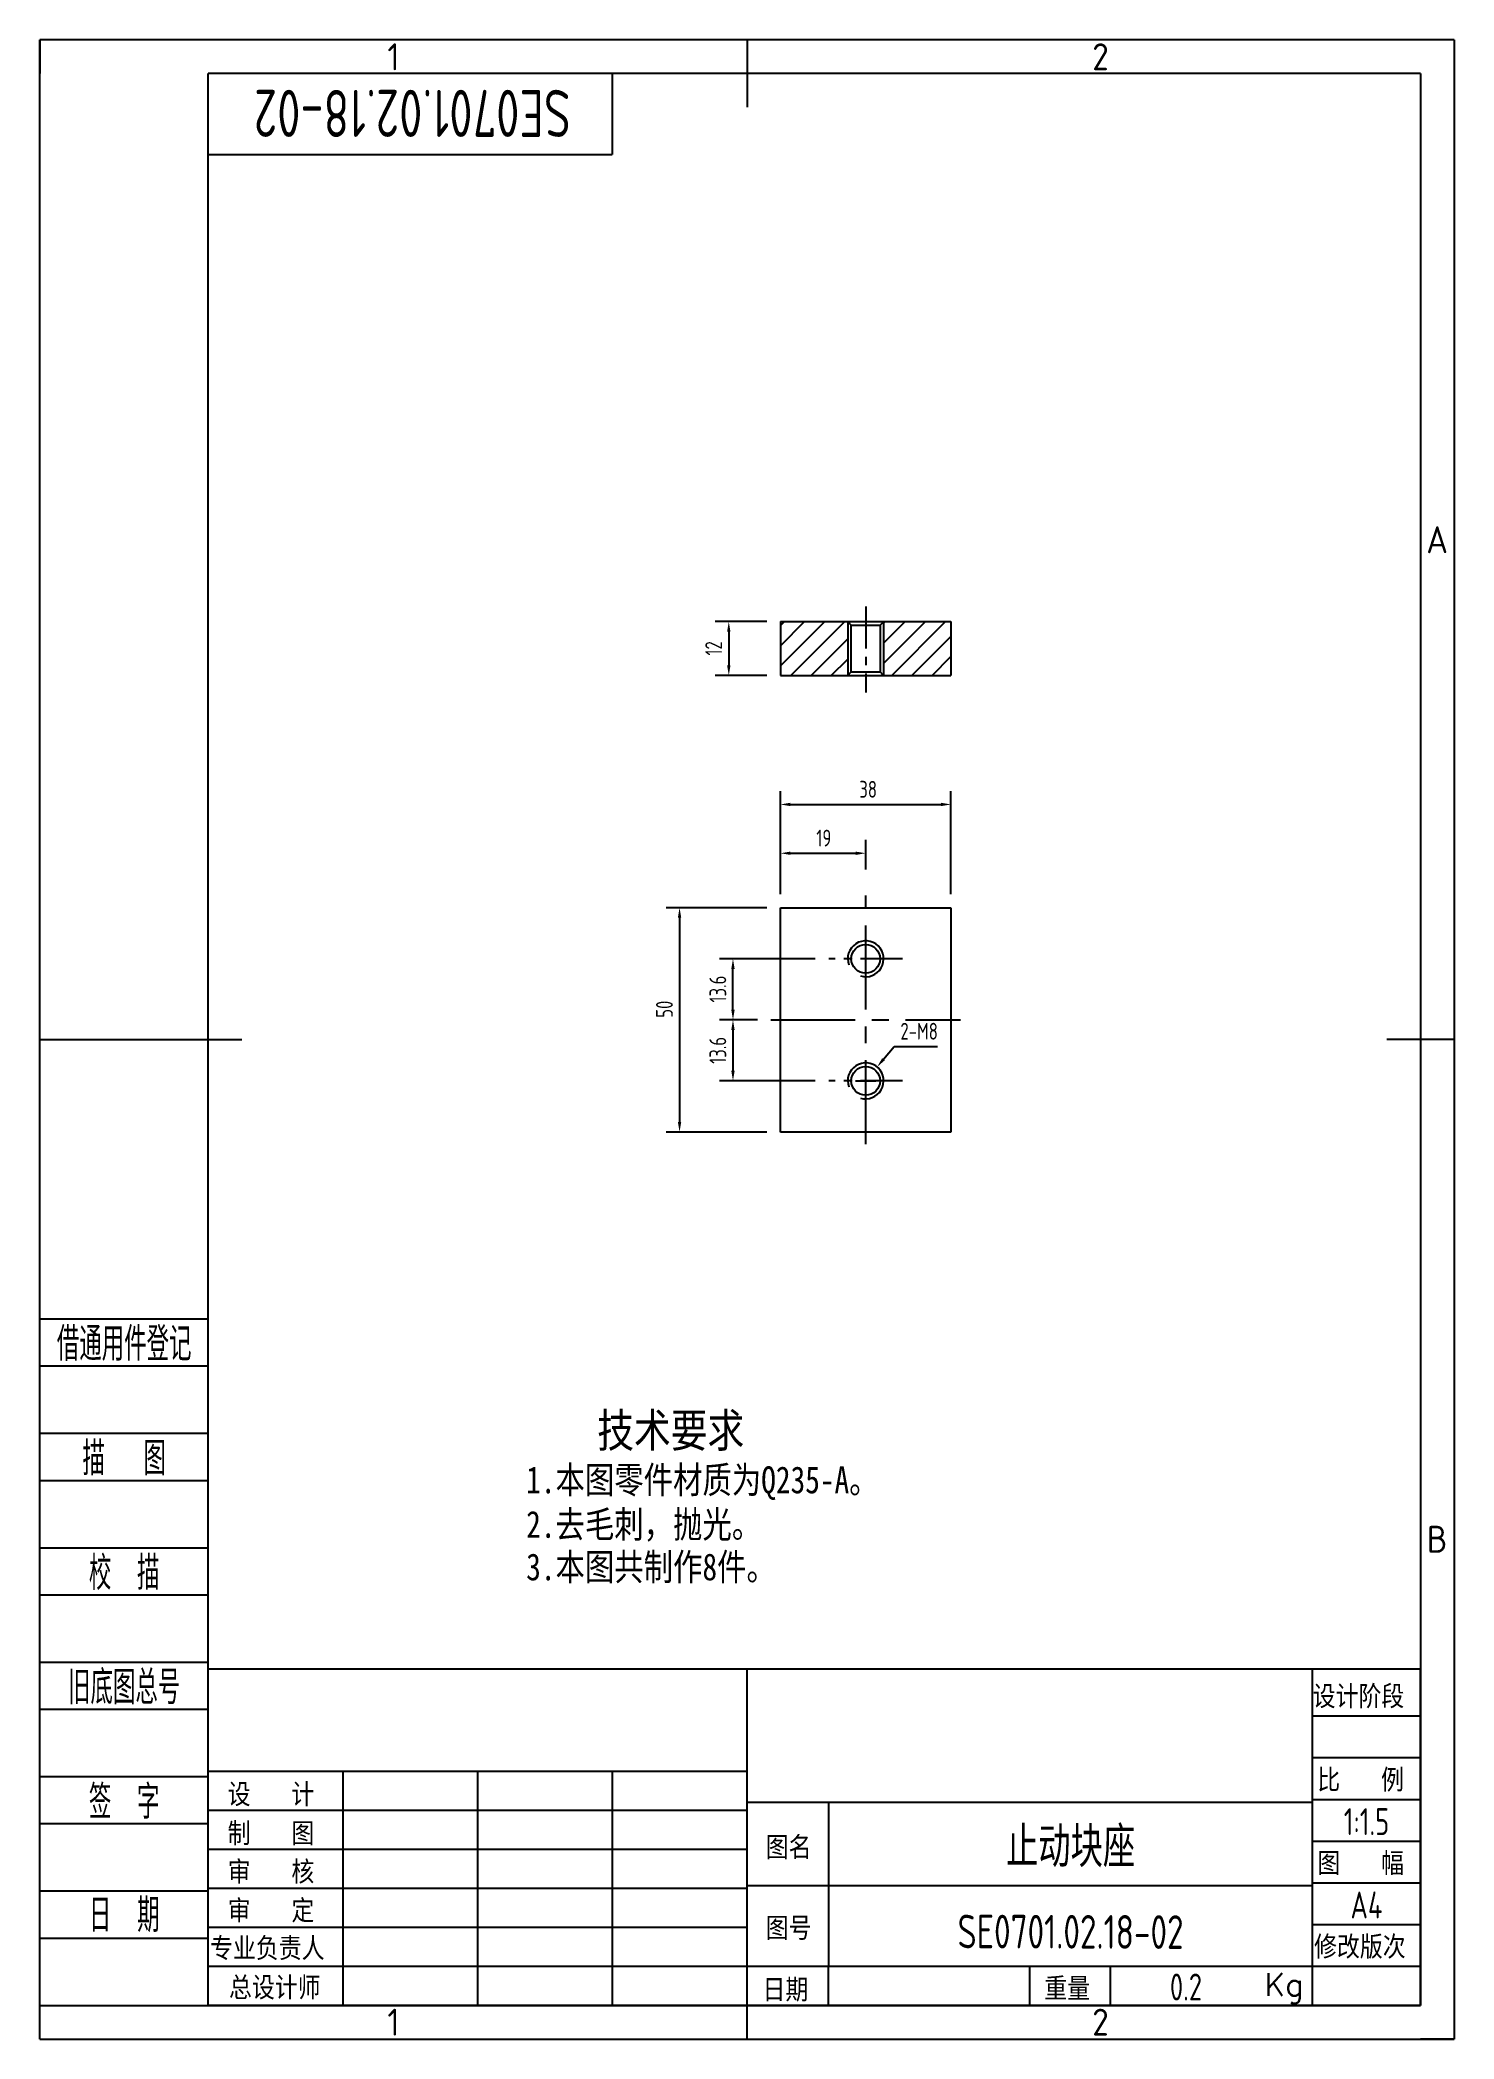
# Model space of a CAD drawing. Header units: millimetres. Extents: x -38 to 278, y -8 to 438.
import ezdxf
from ezdxf.enums import TextEntityAlignment as Align

# ---------------------------------------------------------------- set-up
doc = ezdxf.new("R2010")
doc.units = ezdxf.units.MM
doc.header["$LTSCALE"] = 15
doc.linetypes.add('CENTER', pattern=[2, 1.25, -0.25, 0.25, -0.25])
doc.layers.get('0').update_dxf_attribs({"color": 2})
for name, color, linetype in [('1轮廓实线层', 2, 'Continuous'), ('2细线层', 3, 'Continuous'), ('3中心线层', 1, 'CENTER'), ('5剖面线层', 243, 'Continuous'), ('6文字层', 3, 'Continuous'), ('7标注层', 4, 'Continuous'), ('图框层', 7, 'Continuous')]:
    doc.layers.add(name, color=color, linetype=linetype)
doc.styles.add('H', font='txt.shx', dxfattribs={"width": 0.8, "bigfont": 'hzfs.shx'})
doc.styles.add('PC_TEXTSTYLE', font='isocp.shx', dxfattribs={"width": 0.8, "bigfont": 'hzfs.shx'})
doc.styles.add('SYSTEM1', font='SIMKAI.TTF', dxfattribs={"width": 0.75})
doc.dimstyles.new('TH_GBDIM', dxfattribs={"dimscale": 1.5, "dimtxt": 2.5, "dimasz": 1.5, "dimexe": 2, "dimexo": 2, "dimgap": 1, "dimtad": 1, "dimdec": 1, "dimzin": 12, "dimdsep": 46, "dimtxsty": 'PC_TEXTSTYLE', "dimcen": 1.5, "dimclrd": 4, "dimclre": 4, "dimclrt": 3, "dimadec": 0, "dimazin": 0, "dimtfac": 0.714286, "dimtdec": 1, "dimtmove": 0, "dimatfit": 3, "dimfxl": 0, "dimtzin": 0, "dimlwd": -1, "dimlwe": -1, "dimarcsym": 0})

# ---------------------------------------------------------------- blocks, each defined once
blk = doc.blocks.new('*D7')
at = {"layer": '7标注层', "color": 4}
for p, q in [((127.44, 247.63), (127.44, 270.63)), ((129.69, 267.63), (163.19, 267.63)), ((165.44, 247.63), (165.44, 270.63))]:
    blk.add_line(p, q, dxfattribs=at)
for points in [[(129.69, 268.01), (129.69, 267.26), (127.44, 267.63)], [(163.19, 268.01), (163.19, 267.26), (165.44, 267.63)]]:
    blk.add_solid(points, dxfattribs=at)
at = {"layer": 'Defpoints', "color": 0}
for p in [(165.44, 267.63), (127.44, 244.63), (165.44, 244.63)]:
    blk.add_point(p, dxfattribs=at)
at = {"layer": '7标注层', "color": 3, "insert": (146.99, 271.01), "char_height": 3.75, "attachment_point": 5, "style": 'PC_TEXTSTYLE'}
blk.add_mtext('38', dxfattribs=at)
blk = doc.blocks.new('*D6')
at = {"layer": '7标注层', "color": 4}
for p, q in [((127.44, 247.63), (127.44, 259.76)), ((146.44, 253.11), (146.44, 259.76)), ((129.69, 256.76), (144.19, 256.76))]:
    blk.add_line(p, q, dxfattribs=at)
for points in [[(129.69, 257.13), (129.69, 256.38), (127.44, 256.76)], [(144.19, 257.13), (144.19, 256.38), (146.44, 256.76)]]:
    blk.add_solid(points, dxfattribs=at)
at = {"layer": 'Defpoints', "color": 0}
for p in [(146.44, 256.76), (146.44, 250.11), (127.44, 244.63)]:
    blk.add_point(p, dxfattribs=at)
at = {"layer": '7标注层', "color": 3, "insert": (137.11, 260.13), "char_height": 3.75, "attachment_point": 5, "style": 'PC_TEXTSTYLE'}
blk.add_mtext('19', dxfattribs=at)
blk = doc.blocks.new('*D9')
at = {"layer": '7标注层', "color": 4}
for p, q in [((124.44, 244.63), (101.97, 244.63)), ((104.97, 242.38), (104.97, 196.88)), ((124.44, 194.63), (101.97, 194.63))]:
    blk.add_line(p, q, dxfattribs=at)
for points in [[(104.6, 242.38), (105.35, 242.38), (104.97, 244.63)], [(104.6, 196.88), (105.35, 196.88), (104.97, 194.63)]]:
    blk.add_solid(points, dxfattribs=at)
at = {"layer": 'Defpoints', "color": 0}
for p in [(127.44, 244.63), (104.97, 194.63), (127.44, 194.63)]:
    blk.add_point(p, dxfattribs=at)
at = {"layer": '7标注层', "color": 3, "insert": (101.6, 222), "char_height": 3.75, "attachment_point": 5, "rotation": 90, "style": 'PC_TEXTSTYLE'}
blk.add_mtext('50', dxfattribs=at)
blk = doc.blocks.new('*D5')
at = {"layer": '7标注层', "color": 4}
for p, q in [((122.31, 219.63), (113.88, 219.63)), ((116.88, 217.38), (116.88, 208.28)), ((135.22, 206.03), (113.88, 206.03))]:
    blk.add_line(p, q, dxfattribs=at)
for points in [[(116.5, 217.38), (117.25, 217.38), (116.88, 219.63)], [(116.5, 208.28), (117.25, 208.28), (116.88, 206.03)]]:
    blk.add_solid(points, dxfattribs=at)
at = {"layer": 'Defpoints', "color": 0}
for p in [(125.31, 219.63), (116.88, 206.03), (138.22, 206.03)]:
    blk.add_point(p, dxfattribs=at)
at = {"layer": '7标注层', "color": 3, "insert": (113.5, 212.83), "char_height": 3.75, "attachment_point": 5, "rotation": 90, "style": 'PC_TEXTSTYLE'}
blk.add_mtext('13.6{}{}', dxfattribs=at)
blk = doc.blocks.new('*D8')
at = {"layer": '7标注层', "color": 4}
for p, q in [((135.22, 233.23), (113.88, 233.23)), ((116.88, 221.88), (116.88, 230.98)), ((122.31, 219.63), (113.88, 219.63))]:
    blk.add_line(p, q, dxfattribs=at)
for points in [[(116.5, 230.98), (117.25, 230.98), (116.88, 233.23)], [(116.5, 221.88), (117.25, 221.88), (116.88, 219.63)]]:
    blk.add_solid(points, dxfattribs=at)
at = {"layer": 'Defpoints', "color": 0}
for p in [(116.88, 233.23), (138.22, 233.23), (125.31, 219.63)]:
    blk.add_point(p, dxfattribs=at)
at = {"layer": '7标注层', "color": 3, "insert": (113.5, 226.49), "char_height": 3.75, "attachment_point": 5, "rotation": 90, "style": 'PC_TEXTSTYLE'}
blk.add_mtext('13.6', dxfattribs=at)
blk = doc.blocks.new('*D10')
at = {"layer": '7标注层', "color": 4}
for p, q in [((150.41, 210.86), (152.76, 213.72)), ((152.76, 213.72), (162.43, 213.72)), ((144.19, 206.03), (148.69, 206.03)), ((146.44, 203.78), (146.44, 208.28))]:
    blk.add_line(p, q, dxfattribs=at)
blk.add_solid([(150.12, 211.1), (150.7, 210.62), (148.98, 209.12)], dxfattribs=at)
at = {"layer": 'Defpoints', "color": 0}
for p in [(148.98, 209.12), (143.9, 202.94)]:
    blk.add_point(p, dxfattribs=at)
at = {"layer": '7标注层', "color": 3, "insert": (158.35, 217.09), "char_height": 3.75, "attachment_point": 5, "style": 'PC_TEXTSTYLE'}
blk.add_mtext('2-M8{}{}', dxfattribs=at)
blk = doc.blocks.new('*D11')
at = {"layer": '7标注层', "color": 4}
for p, q in [((124.44, 308.37), (112.94, 308.37)), ((115.94, 306.12), (115.94, 298.62)), ((124.44, 296.37), (112.94, 296.37))]:
    blk.add_line(p, q, dxfattribs=at)
for points in [[(115.57, 306.12), (116.32, 306.12), (115.94, 308.37)], [(115.57, 298.62), (116.32, 298.62), (115.94, 296.37)]]:
    blk.add_solid(points, dxfattribs=at)
at = {"layer": 'Defpoints', "color": 0}
for p in [(127.44, 308.37), (115.94, 296.37), (127.44, 296.37)]:
    blk.add_point(p, dxfattribs=at)
at = {"layer": '7标注层', "color": 3, "insert": (112.57, 302.41), "char_height": 3.75, "attachment_point": 5, "rotation": 90, "style": 'PC_TEXTSTYLE'}
blk.add_mtext('12', dxfattribs=at)
blk = doc.blocks.new('PC_TITLE_BLOCK')
at = {"layer": '1轮廓实线层'}
for p, q in [((-180, 50), (0, 50)), ((-180, 0), (-180, 50)), ((-180, 50), (0, 50)), ((-16, 0), (-16, 50)), ((0, 0), (0, 50)), ((-180, 0), (0, 0)), ((0, 0), (-180, 0))]:
    blk.add_line(p, q, dxfattribs=at)
at = {"layer": '1轮廓实线层', "linetype": 'Continuous'}
for p, q in [((-180, 50), (0, 50)), ((-100, 0), (-100, 50))]:
    blk.add_line(p, q, dxfattribs=at)
at = {"layer": '2细线层'}
for p, q in [((-15.99, 43.01), (0, 43.01)), ((-15.99, 36.81), (0, 36.81)), ((-180, 34.81), (-100, 34.81)), ((-160, 34.81), (-160, 0.01)), ((-140, 34.81), (-140, 0.01)), ((-120, 34.81), (-120, 0.01)), ((-100, 30.21), (-15.99, 30.21)), ((-87.9, 30.21), (-87.9, 5.82)), ((-15.99, 30.61), (0, 30.61)), ((-180, 29.01), (-100, 29.01)), ((-15.99, 24.41), (0, 24.41)), ((-180, 23.21), (-100, 23.21)), ((-15.99, 18.21), (0, 18.21)), ((-180, 17.41), (-100, 17.41)), ((-100, 17.81), (-15.99, 17.81)), ((-15.99, 12.01), (0, 12.01)), ((-180, 11.61), (-100, 11.61)), ((-180, 5.81), (-100, 5.81)), ((-100, 5.81), (-15.99, 5.81)), ((-87.9, 0), (-87.9, 5.81)), ((-58, 0), (-58, 5.81)), ((-46, 0), (-46, 5.81)), ((-15.99, 5.81), (0, 5.81))]:
    blk.add_line(p, q, dxfattribs=at)
at = {"layer": '6文字层', "style": 'H'}
for s, p in [('设计阶段', (-15.99, 44.15)), ('设  计', (-177.13, 29.59)), ('比  例', (-15.3, 31.75)), ('制  图', (-177.13, 23.79)), ('图名', (-97.22, 21.72)), ('审  核', (-177.13, 18.08)), ('图  幅', (-15.3, 19.35)), ('审  定', (-177.13, 12.31)), ('图号', (-97.22, 9.72)), ('专业负责人', (-179.74, 6.72)), ('修改版次', (-15.78, 6.95)), ('总设计师', (-176.93, 0.88)), ('日期', (-97.7, 0.57)), ('重量', (-55.85, 0.75)), ('Kg', (-23.14, 1.4))]:
    blk.add_text(s, height=3.4, dxfattribs=at).set_placement(p)
at = {"layer": '6文字层', "style": 'PC_TEXTSTYLE'}
for tag, height, width, p, p2 in [('设计阶段', 4, 0.91268, (-15.99, 37.62), (0, 37.62)), ('比例', 4, 1.868821, (-15.99, 25.3), (0, 25.3)), ('图名', 6, 5.338154, (-85.9, 20.53), (-17.99, 20.53)), ('图幅', 4, 1.844862, (-15.99, 12.91), (0, 12.91)), ('修改版次', 4, 0.903133, (-15.99, 0.84), (0, 0.84))]:
    blk.add_attdef(tag, text='', height=height, dxfattribs=dict(at, width=width)).set_placement(p, p2, align=Align.FIT)
for tag, height, rotation, width, p, p2 in [('图样代号', 5, 359.8289, 3.087805, (-85.9, 8.53), (-18, 8.33)), ('日期', 4, 1.0226, 2.414341, (-84.09, 0.4), (-63.08, 0.78)), ('重量', 4, 360, 2.392405, (-45.31, 0.72), (-24.31, 0.72))]:
    blk.add_attdef(tag, text='', height=height, rotation=rotation, dxfattribs=dict(at, width=width)).set_placement(p, p2, align=Align.FIT)
blk = doc.blocks.new('PC_FJL_BLOCK')
at = {"layer": '2细线层'}
for p, q in [((-25, 102), (0, 102)), ((-25, 95), (0, 95)), ((-25, 85), (0, 85)), ((-25, 78), (0, 78)), ((-25, 68), (0, 68)), ((-25, 61), (0, 61)), ((-25, 51), (0, 51)), ((-25, 44), (0, 44)), ((-25, 34), (0, 34)), ((-25, 27), (0, 27)), ((-25, 17), (0, 17)), ((-25, 10), (0, 10)), ((-25, 0), (0, 0))]:
    blk.add_line(p, q, dxfattribs=at)
at = {"layer": '6文字层', "color": 3, "style": 'PC_TEXTSTYLE'}
for s, width, p in [('借通用件登记', 0.667, (-12.5, 98.5)), ('描   图', 0.6667, (-12.5, 81.5)), ('校  描', 0.667, (-12.5, 64.5)), ('旧底图总号', 0.667, (-12.5, 47.5)), ('签  字', 0.667, (-12.5, 30.5)), ('日  期', 0.667, (-12.49, 13.6))]:
    blk.add_text(s, height=5, dxfattribs=dict(at, width=width)).set_placement(p, align=Align.MIDDLE)
at = {"layer": '6文字层', "style": 'PC_TEXTSTYLE'}
for tag, width, p, p2 in [('借通用件登记', 0.671328, (-23.44, 86.36), (-1.25, 86.36)), ('描图', 2.120922, (-23.44, 69.36), (-1.25, 69.36)), ('校图', 2.149976, (-23.75, 52.06), (-1.25, 52.06)), ('旧底图总号', 0.761452, (-22.84, 35.67), (-1.86, 35.67)), ('签字', 2.026939, (-23.14, 18.37), (-1.56, 18.37)), ('日期', 1.89999, (-22.84, 1.37), (-2.17, 1.37))]:
    blk.add_attdef(tag, text='', height=5, dxfattribs=dict(at, width=width)).set_placement(p, p2, align=Align.FIT)
blk = doc.blocks.new('PC_TYDH_BLOCK')
at = {"layer": '2细线层', "linetype": 'Continuous'}
for p in [(60, 0), (0, -12)]:
    blk.add_line(p, (60, -12), dxfattribs=at)
at = {"layer": '6文字层', "style": 'PC_TEXTSTYLE', "width": 1.815486}
blk.add_attdef('图样代号', text='', height=7, rotation=180, dxfattribs=at).set_placement((58.24, -2.4), (2.35, -2.4), align=Align.FIT)

msp = doc.modelspace()

# ---------------------------------------------------------------- hatches: boundary and pattern name
at = {"layer": '5剖面线层'}
h = msp.add_hatch(dxfattribs=at)
h.set_pattern_fill('ANSI31', color=256, style=0)
h.set_pattern_definition([(45, (47.4332, 155.6325), (-2.245064, 2.245064), [])])
h.paths.add_polyline_path([(142.44, 296.37), (142.44, 308.37), (127.44, 308.37), (127.44, 296.37)])
h.paths.add_polyline_path([(150.44, 308.37), (150.44, 296.37), (165.44, 296.37), (165.44, 308.37)])

# ---------------------------------------------------------------- linework, layer by layer
for p, q in [((127.44, 308.37), (127.44, 296.37)), ((127.44, 308.37), (165.44, 308.37)), ((142.44, 308.37), (143.24, 307.57)), ((143.24, 307.57), (149.64, 307.57)), ((150.44, 308.37), (149.64, 307.57)), ((165.44, 308.37), (165.44, 296.37)), ((127.44, 296.37), (165.44, 296.37)), ((142.44, 296.37), (143.24, 297.17)), ((143.24, 297.17), (149.64, 297.17)), ((150.44, 296.37), (149.64, 297.17)), ((127.44, 194.63), (127.44, 244.63)), ((127.44, 244.63), (165.44, 244.63)), ((165.44, 244.63), (165.44, 194.63)), ((165.44, 194.63), (127.44, 194.63))]:
    msp.add_line(p, q)
for centre in [(146.44, 233.23), (146.44, 206.03)]:
    msp.add_circle(centre, 3.2)
at = {"layer": '1轮廓实线层'}
for p, q in [((120, 438), (120, 423)), ((143.24, 297.17), (143.24, 307.57)), ((149.64, 307.57), (149.64, 297.17)), ((-37.5, 215.25), (7.5, 215.25)), ((277.5, 215.25), (262.5, 215.25)), ((120, -7.5), (120, 7.5))]:
    msp.add_line(p, q, dxfattribs=at)
at = {"layer": '2细线层'}
for p, q in [((-37.5, -7.5), (-37.5, 438)), ((277.5, 438), (-37.5, 438)), ((-37.5, 438), (-37.5, 430.5)), ((120, 438), (120, 430.5)), ((277.5, 438), (277.5, -7.5)), ((142.44, 308.37), (142.44, 296.37)), ((150.44, 308.37), (150.44, 296.37)), ((277.5, 215.25), (270, 215.25)), ((-37.5, -7.5), (-37.5, 0)), ((120, -7.5), (120, 0)), ((-37.5, -7.5), (277.5, -7.5)), ((277.5, -7.5), (270, -7.5))]:
    msp.add_line(p, q, dxfattribs=at)
for centre in [(146.44, 233.23), (146.44, 206.03)]:
    msp.add_arc(centre, 4, 252.8973, 199.8552, dxfattribs=at)
at = {"layer": '3中心线层', "ltscale": 0.5}
for p, q in [((146.44, 311.78), (146.44, 292.58)), ((154.67, 233.23), (138.22, 233.23)), ((154.67, 206.03), (138.22, 206.03))]:
    msp.add_line(p, q, dxfattribs=at)
at = {"layer": '3中心线层'}
for p, q in [((146.44, 191.92), (146.44, 247.34)), ((125.31, 219.63), (167.58, 219.63))]:
    msp.add_line(p, q, dxfattribs=at)
at = {"layer": '图框层'}
for p, q in [((0, 0), (0, 430.5)), ((270, 430.5), (0, 430.5)), ((270, 430.5), (270, 0)), ((0, 0), (270, 0))]:
    msp.add_line(p, q, dxfattribs=at)

# ---------------------------------------------------------------- block references
ref = msp.add_blockref('PC_TYDH_BLOCK', (0, 430.5), dxfattribs=dict(at, xscale=1.5, yscale=1.5, zscale=1.5))
ref.add_attrib('图样代号', 'SE0701.02.18-02', dxfattribs={"layer": '6文字层', "height": 10.5, "rotation": 180, "style": 'PC_TEXTSTYLE', "width": 0.8}).set_placement((45.44, 426.9), align=Align.CENTER)
at = {"layer": '图框层', "xscale": 1.5, "yscale": 1.5, "zscale": 1.5}
msp.add_blockref('PC_FJL_BLOCK', (0, 0), dxfattribs=at)
at = {"layer": '图框层'}
ref = msp.add_blockref('PC_TITLE_BLOCK', (270, 0), dxfattribs=dict(at, xscale=1.5, yscale=1.5, zscale=1.5))
ref.add_attrib('图样代号', 'SE0701.02.18-02', dxfattribs={"layer": '6文字层', "height": 7.5, "rotation": 359.8289, "style": 'PC_TEXTSTYLE', "width": 0.8}).set_placement((192.07, 12.65), align=Align.CENTER)
ref.add_attrib('比例', '1:1.5', dxfattribs={"layer": '6文字层', "height": 6, "style": 'PC_TEXTSTYLE', "width": 0.8}).set_placement((258.01, 37.95), align=Align.CENTER)
ref.add_attrib('图幅', 'A4', dxfattribs={"layer": '6文字层', "height": 6, "style": 'PC_TEXTSTYLE', "width": 0.8}).set_placement((258.01, 19.37), align=Align.CENTER)
ref.add_attrib('图名', '止动块座', dxfattribs={"layer": '6文字层', "height": 9, "style": 'PC_TEXTSTYLE', "width": 0.8}).set_placement((192.08, 30.8), align=Align.CENTER)
ref.add_attrib('重量', '0.2', dxfattribs={"layer": '6文字层', "height": 6, "rotation": 360, "style": 'PC_TEXTSTYLE', "width": 0.8}).set_placement((217.79, 1.09), align=Align.CENTER)

# ---------------------------------------------------------------- texts
at = {"layer": '6文字层', "style": 'PC_TEXTSTYLE'}
for s, p in [('1', (41.25, 434.25)), ('2', (198.75, 434.25)), ('A', (273.75, 326.62)), ('B', (273.75, 103.88)), ('1', (41.25, -3.75)), ('2', (198.75, -3.75))]:
    msp.add_text(s, height=6, dxfattribs=at).set_placement(p, align=Align.MIDDLE)
at = {"layer": '6文字层', "style": 'SYSTEM1', "width": 0.8}
msp.add_text('技术要求', height=7.5, dxfattribs=at).set_placement((103.01, 122.15), align=Align.BOTTOM_CENTER)
for s, p in [('1.本图零件材质为Q235-A。', (70.81, 112.32)), ('2.去毛刺，抛光。', (70.81, 102.4)), ('3.本图共制作8件。', (70.81, 92.92))]:
    msp.add_text(s, height=6, dxfattribs=at).set_placement(p, align=Align.BOTTOM_LEFT)

# ---------------------------------------------------------------- dimensions: what is measured, and where the dimension line sits
at = {"layer": '7标注层'}
for base, p1, p2, picture, middle in [((115.94, 296.37), (127.44, 308.37), (127.44, 296.37), '*D11', (115.94, 302.41)), ((104.97, 194.63), (127.44, 244.63), (127.44, 194.63), '*D9', (104.97, 222)), ((116.88, 233.23), (125.31, 219.63), (138.22, 233.23), '*D8', (116.88, 226.49))]:
    dim = msp.add_linear_dim(base=base, p1=p1, p2=p2, angle=90, dimstyle='TH_GBDIM', override={"dimgap": 1, "dimtad": 1, "dimdec": 1, "dimlfac": 1, "dimse1": 0, "dimse2": 0, "dimsd1": 0, "dimsd2": 0}, dxfattribs=at)
    dim.commit()
    dim.dimension.update_dxf_attribs({"geometry": picture, "text_midpoint": middle, "dimtype": 160})
for base, p2, picture, middle in [((165.44, 267.63), (165.44, 244.63), '*D7', (146.99, 267.63)), ((146.44, 256.76), (146.44, 250.11), '*D6', (137.11, 256.76))]:
    dim = msp.add_linear_dim(base=base, p1=(127.44, 244.63), p2=p2, dimstyle='TH_GBDIM', override={"dimgap": 1, "dimtad": 1, "dimdec": 1, "dimlfac": 1, "dimse1": 0, "dimse2": 0, "dimsd1": 0, "dimsd2": 0}, dxfattribs=at)
    dim.commit()
    dim.dimension.update_dxf_attribs({"geometry": picture, "text_midpoint": middle, "dimtype": 160})
dim = msp.add_linear_dim(base=(116.88, 206.03), p1=(125.31, 219.63), p2=(138.22, 206.03), angle=270, text='<>{}{}', dimstyle='TH_GBDIM', override={"dimgap": 1, "dimtad": 1, "dimjust": 0, "dimdec": 1, "dimlfac": 1, "dimse1": 0, "dimse2": 0, "dimsd1": 0, "dimsd2": 0}, dxfattribs=at)
dim.commit()
dim.dimension.update_dxf_attribs({"geometry": '*D5', "text_midpoint": (113.5, 212.83)})
dim = msp.add_diameter_dim_2p(p1=(143.9, 202.94), p2=(148.98, 209.12), text='2-M8{}{}', dimstyle='TH_GBDIM', override={"dimgap": 1, "dimtad": 1, "dimjust": 0, "dimtih": 1, "dimtoh": 1, "dimdec": 1, "dimlfac": 1, "dimse1": 0, "dimse2": 0, "dimsd1": 0, "dimsd2": 0, "dimtix": 0, "dimtofl": 0, "dimatfit": 0}, dxfattribs=at)
dim.commit()
dim.dimension.update_dxf_attribs({"geometry": '*D10', "text_midpoint": (158.35, 213.72), "dimtype": 163})

doc.saveas('drawing.dxf')
